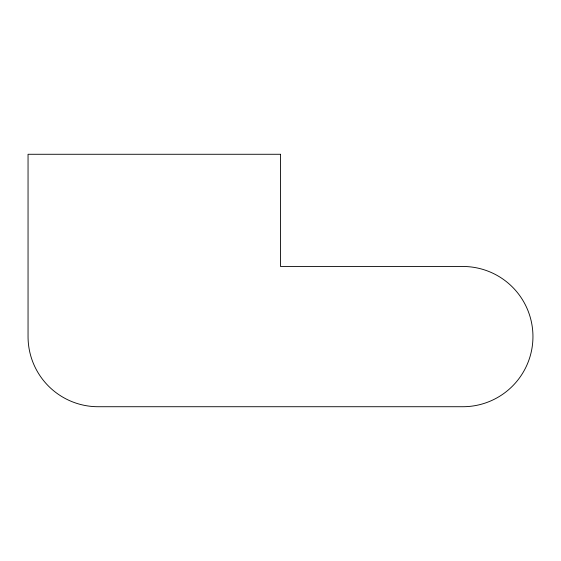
<?xml version="1.0" encoding="UTF-8"?>
<svg xmlns="http://www.w3.org/2000/svg" width="561" height="561" viewBox="0 0 561 561"><rect width="100%" height="100%" fill="white"/><g stroke="black" fill="none" stroke-linecap="round" stroke-linejoin="round"><path stroke-width="0.84" d="M280.5 154.275L28.05 154.275L28.05 336.6A70.125 70.125 0 0 0 98.175 406.725L462.825 406.725A70.125 70.125 0 0 0 532.95 336.6A70.125 70.125 0 0 0 462.825 266.475L280.5 266.475L280.5 154.275"/></g></svg>
